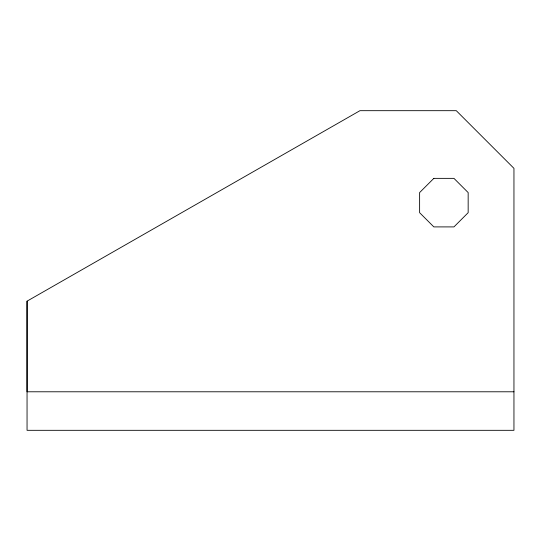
<?xml version="1.0" encoding="UTF-8"?>
<svg xmlns="http://www.w3.org/2000/svg" width="541" height="541" viewBox="0 0 541 541"><rect width="100%" height="100%" fill="white"/><g stroke="black" fill="none" stroke-linecap="round" stroke-linejoin="round"><path stroke-width="0.81" d="M27.05 301.161L27.05 430.318L513.95 430.318L513.95 168.352L456.279 110.682L359.954 110.682L27.05 301.161L27.05 391.785L513.95 391.785M433.841 178.361L419.62 192.576L419.62 212.687L433.841 226.902L453.946 226.902L468.161 212.687L468.161 192.576L453.946 178.361L433.841 178.361"/></g></svg>
